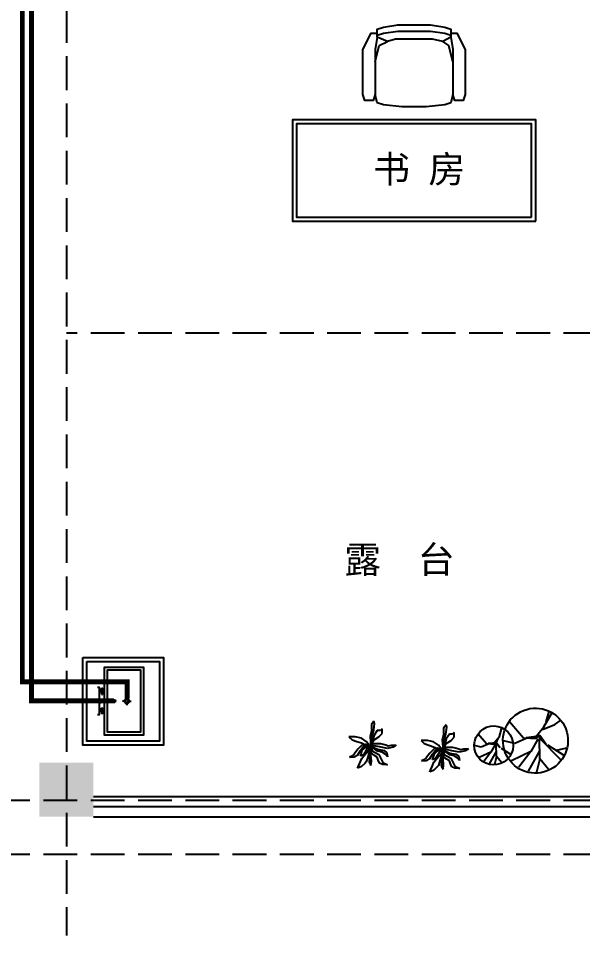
# Model space of a CAD drawing. Header units: millimetres. Extents: x -807114 to -50119, y -468455 to -61603.
# Drawn here: x -242107 to -237929, y -230312 to -223522 of the extents above; entities that cross this region are included whole.
import ezdxf

# ---------------------------------------------------------------- set-up
doc = ezdxf.new("R2010")
doc.units = ezdxf.units.MM
doc.header["$LTSCALE"] = 1000
doc.linetypes.add('DASH', pattern=[0.35, 0.25, -0.1])
for name, color, linetype in [('FF-FIXT', 31, 'Continuous'), ('FF-FURN', 51, 'Continuous'), ('KL截面', 30, 'Continuous'), ('PIPE-污水', 2, 'DASH'), ('PIPE-给水', 3, 'Continuous'), ('wipess', 5, 'Continuous'), ('建-轴', 1, 'Continuous')]:
    doc.layers.add(name, color=color, linetype=linetype)
doc.styles.add('D', font='simhei.ttf', dxfattribs={"width": 0.75, "height": 7})

# ---------------------------------------------------------------- blocks, each defined once
blk = doc.blocks.new('做成ACAD TuKuai0291')
blk.add_wipeout([(-457.2, 228.6), (-457.2, 266.7), (-355.6, 317.5), (-76.2, 317.5), (-38.1, 304.8), (-38.1, 254), (-76.2, 241.3), (-25.4, 228.6), (-12.7, 190.5), (0, 76.2), (0, -76.2), (-12.7, -190.5), (-25.4, -228.6), (-76.2, -241.3), (-38.1, -254), (-38.1, -304.8), (-76.2, -317.5), (-355.6, -317.5), (-457.2, -266.7), (-457.2, -228.6), (-482.6, -228.6), (-495.3, -190.5), (-508, -101.6), (-508, 101.6), (-495.3, 190.5), (-482.6, 228.6)]).dxf.layer = 'wipess'
at = {"color": 57, "linetype": 'Continuous'}
for p, q in [((-444.5, 228.6), (-457.2, 190.5)), ((-457.2, 190.5), (-469.9, 101.6)), ((-469.9, 101.6), (-469.9, -101.6)), ((-469.9, -101.6), (-457.2, -190.5)), ((-457.2, -190.5), (-444.5, -228.6))]:
    blk.add_line(p, q, dxfattribs=at)
at = {"linetype": 'Continuous'}
for p, q in [((-431.8, 228.6), (-457.2, 228.6)), ((-431.8, 228.6), (-355.6, 241.3)), ((-406.4, 165.1), (-431.8, 228.6)), ((-279.4, 241.3), (-381, 215.9)), ((-355.6, 241.3), (-76.2, 241.3)), ((-381, 215.9), (-406.4, 165.1)), ((-419.1, 114.3), (-406.4, 165.1)), ((-419.1, -114.3), (-419.1, 114.3)), ((-406.4, -177.8), (-419.1, -114.3)), ((-431.8, -228.6), (-406.4, -177.8)), ((-381, -215.9), (-406.4, -177.8)), ((-279.4, -241.3), (-381, -215.9)), ((-457.2, -228.6), (-431.8, -228.6)), ((-431.8, -228.6), (-355.6, -241.3)), ((-355.6, -241.3), (-76.2, -241.3))]:
    blk.add_line(p, q, dxfattribs=at)
blk.add_lwpolyline([(-457.2, 228.6), (-482.6, 228.6), (-495.3, 190.5), (-508, 101.6), (-508, -101.6), (-495.3, -190.5), (-482.6, -228.6), (-457.2, -228.6), (-457.2, -266.7), (-355.6, -317.5), (-76.2, -317.5), (-38.1, -304.8), (-38.1, -254), (-76.2, -241.3), (-25.4, -228.6), (-12.7, -190.5), (0, -76.2), (0, 76.2), (-12.7, 190.5), (-25.4, 228.6), (-76.2, 241.3), (-38.1, 254), (-38.1, 304.8), (-76.2, 317.5), (-355.6, 317.5), (-457.2, 266.7), (-457.2, 228.6), (-482.6, 228.6)], dxfattribs=at)
blk = doc.blocks.new('A$C3D827DD5')
at = {"color": 3, "linetype": 'Continuous'}
for p, q in [((315.1, 288.9), (368.4, 439.7)), ((476.4, 366.7), (436, 418.3)), ((585.4, 348.6), (617.4, 439.1)), ((144.4, 312.8), (49.5, 388.8)), ((115, 342.5), (66, 405.2)), ((536.1, 333.1), (476.4, 366.7)), ((492.8, 357), (520.1, 330.6)), ((520.1, 330.6), (574.4, 344.8)), ((528.1, 323.3), (585.4, 348.6)), ((540, 337), (573.6, 346.7)), ((575.5, 342.8), (630.7, 340.5)), ((630.7, 340.5), (672.2, 369.8)), ((62.2, 300.1), (13, 313.5)), ((160.8, 299.6), (62.2, 300.1)), ((232.8, 263.1), (144.4, 312.8)), ((206.2, 258.9), (296.8, 282.6)), ((219.6, 246.7), (315.1, 288.9)), ((239.4, 269.6), (295.4, 285.7)), ((298.6, 279.2), (390.6, 275.4)), ((390.6, 275.4), (459.8, 324.3)), ((496.4, 282.1), (446.8, 213.4)), ((502.3, 286), (514.4, 333.2)), ((502.5, 285.5), (520.1, 330.6)), ((514.4, 333.2), (540, 337)), ((551.3, 236.5), (520.2, 321.4)), ((528.1, 321.3), (577.2, 281.7)), ((577.2, 281.7), (671.8, 275.3)), ((577.2, 281.7), (651.8, 236)), ((206.5, 250.1), (116.7, 40.4)), ((176.6, 184.6), (196.7, 263.3)), ((176.9, 183.8), (206.2, 258.9)), ((196.7, 263.3), (239.4, 269.6)), ((258.3, 102), (206.5, 243.5)), ((219.6, 243.4), (301.4, 177.3)), ((531.3, 177.5), (551.3, 236.5)), ((539.7, 270), (620.1, 204.6)), ((551.3, 236.5), (586.6, 187)), ((166.7, 178), (84, 63.5)), ((238.9, 158), (373, 48.9)), ((301.4, 177.3), (425.8, 101.2)), ((301.4, 177.3), (459, 166.7)), ((120.4, 119.2), (41.5, 106.4)), ((224.9, 3.7), (258.3, 102)), ((258.3, 102), (317, 19.6))]:
    blk.add_line(p, q, dxfattribs=at)
at = {"color": 3, "linetype": 'Continuous', "extrusion": (0, 0, -1)}
for centre, major_axis, start_param, end_param in [((239.4, 240.3), (0.1, 240.5), 1.570477, 7.853662), ((540, 319.4), (1.7, 144.3), 1.558844, 7.842029)]:
    blk.add_ellipse(centre, major_axis=major_axis, ratio=1, start_param=start_param, end_param=end_param, dxfattribs=at)
blk = doc.blocks.new('A$C2FE66D7B')
at = {"color": 3}
for p, q in [((169.6, 350.4), (154.6, 327.4)), ((169.6, 315.9), (169.6, 350.4)), ((24.7, 286), (26.8, 249.2)), ((42.9, 250.4), (24.7, 286)), ((84.8, 284.8), (100.9, 272.2)), ((113.8, 280.3), (84.8, 284.8)), ((100.9, 272.2), (119.1, 245.7)), ((132, 260.7), (113.8, 280.3)), ((154.6, 327.4), (144.9, 284.8)), ((144.9, 284.8), (156.7, 227.3)), ((166.4, 291.7), (169.6, 315.9)), ((172.8, 272.2), (166.4, 291.7)), ((183.5, 233.1), (172.8, 272.2)), ((26.8, 249.2), (37.6, 227.3)), ((37.6, 227.3), (59, 217)), ((102, 221.6), (42.9, 250.4)), ((59, 217), (81.6, 210.1)), ((81.6, 210.1), (94.4, 189.4)), ((128.8, 172.1), (102, 221.6)), ((119.1, 245.7), (126.6, 212.4)), ((126.6, 212.4), (163.1, 163.4)), ((139.5, 212.4), (132, 260.7)), ((163.1, 163.4), (139.5, 212.4)), ((156.7, 227.3), (165.3, 185.9)), ((183.5, 187.1), (183.5, 233.1)), ((209.8, 186.7), (233.1, 221.7)), ((233.1, 221.7), (256.4, 245)), ((279.8, 210), (244.8, 186.7)), ((256.4, 245), (291.4, 245)), ((291.4, 245), (279.8, 233.4)), ((279.8, 233.4), (279.8, 210)), ((19.3, 162.9), (51.5, 166.4)), ((45.1, 149.2), (19.3, 162.9)), ((96.6, 153.7), (45.1, 149.2)), ((81.4, 140), (46.4, 128.3)), ((51.5, 166.4), (95.5, 162.9)), ((163.1, 163.4), (81.4, 140)), ((90.2, 110), (129.9, 145.7)), ((94.4, 189.4), (110.6, 167.6)), ((95.5, 162.9), (163.1, 163.4)), ((163.1, 163.4), (96.6, 153.7)), ((110.6, 167.6), (163.1, 163.4)), ((163.1, 163.4), (128.8, 172.1)), ((129.9, 145.7), (163.1, 163.4)), ((154.6, 143.4), (137.4, 130.7)), ((163.1, 163.4), (154.6, 143.4)), ((157.8, 127.3), (163.1, 163.4)), ((163.1, 163.4), (183.5, 187.1)), ((244.8, 186.7), (163.1, 163.4)), ((163.1, 163.4), (209.8, 186.7)), ((165.3, 185.9), (163.1, 163.4)), ((163.1, 163.4), (232.9, 168.7)), ((235.1, 157.2), (163.1, 163.4)), ((163.1, 163.4), (175, 122.7)), ((166.4, 154.9), (198.1, 128.3)), ((169.6, 126.1), (166.4, 154.9)), ((232.9, 168.7), (280.1, 183.7)), ((276.9, 166.4), (235.1, 157.2)), ((324.1, 166.4), (276.9, 166.4)), ((280.1, 183.7), (330.6, 190.5)), ((348.8, 184.8), (324.1, 166.4)), ((330.6, 190.5), (348.8, 184.8)), ((11.4, 93.3), (0, 64)), ((9.7, 67.5), (32.2, 79)), ((34.7, 116.7), (11.4, 93.3)), ((32.2, 79), (71.9, 95.1)), ((46.4, 128.3), (34.7, 116.7)), ((71.9, 95.1), (90.2, 110)), ((98.7, 107.7), (89.1, 85.9)), ((89.1, 85.9), (104.1, 90.5)), ((137.4, 130.7), (98.7, 107.7)), ((98.7, 65.2), (130.9, 85.9)), ((104.1, 90.5), (134.2, 98.5)), ((130.9, 85.9), (152.4, 100.9)), ((134.2, 98.5), (146, 112.3)), ((169.6, 96.2), (139.5, 65.2)), ((146, 112.3), (157.8, 127.3)), ((152.4, 100.9), (169.6, 126.1)), ((175, 122.7), (169.6, 96.2)), ((186.4, 93.3), (174.8, 116.7)), ((198.1, 58.3), (186.4, 93.3)), ((198.1, 128.3), (221.4, 93.3)), ((221.4, 93.3), (233.1, 46.7)), ((0, 64), (9.7, 67.5)), ((82.6, 4.2), (83.7, 38.7)), ((89.1, 20.3), (82.6, 4.2)), ((83.7, 38.7), (98.7, 65.2)), ((104.1, 38.7), (89.1, 20.3)), ((139.5, 65.2), (104.1, 38.7)), ((209.8, 23.3), (198.1, 58.3)), ((233.1, 0), (209.8, 23.3)), ((233.1, 46.7), (233.1, 0))]:
    blk.add_line(p, q, dxfattribs=at)
blk = doc.blocks.new('A$C1C081837')
at = {"color": 35}
for p, q in [((-26.9, 115), (-26.9, 141.8)), ((-26.9, 141.8), (-16.9, 141.8)), ((-26.9, 115), (-26.9, 78.2)), ((-16.9, 115), (-16.9, 141.8)), ((-16.9, 115), (0.7, 115)), ((-16.9, 105), (0.7, 105)), ((-16.9, 105), (-16.9, 78.2)), ((-279.8, 9.8), (-319.5, 9.7)), ((-274.8, 14.9), (-274.9, 52)), ((-274.8, 4.8), (-274.6, -32.3)), ((-269.7, 9.9), (-230, 10)), ((-132.3, 20), (-152.3, 20)), ((-132.3, 22.5), (-146.2, 22.5)), ((-132.3, -2.5), (-132.3, 22.5)), ((-131.3, 21.5), (-132.3, 21.5)), ((0, 22.5), (-131.3, 22.5)), ((-131.3, -2.5), (-131.3, 22.5)), ((0, 20), (-131.3, 20)), ((0, 0), (-131.3, 0)), ((-16.9, 78.2), (-26.9, 78.2)), ((0, 35), (0, -14.9)), ((0, 35), (4.7, 35)), ((4.7, 35), (4.7, -14.9)), ((-132.3, 0), (-152.3, 0)), ((-132.3, -2.5), (-146.2, -2.5)), ((-131.3, -1.5), (-132.3, -1.5)), ((0, -2.5), (-131.3, -2.5)), ((-26.9, -95), (-26.9, -58.2)), ((-16.9, -58.2), (-26.9, -58.2)), ((-16.9, -85), (-16.9, -58.2)), ((-16.9, -85), (0.7, -85)), ((0, -14.9), (4.7, -14.9)), ((-26.9, -95), (-26.9, -121.8)), ((-26.9, -121.8), (-16.9, -121.8)), ((-16.9, -95), (0.7, -95)), ((-16.9, -95), (-16.9, -121.8))]:
    blk.add_line(p, q, dxfattribs=at)
blk.add_lwpolyline([(-46.9, 22.5), (-46.9, 359.7), (-446.9, 359.7), (-446.9, -340.3), (-46.9, -340.3), (-46.9, -2.5)])
for points in [[(-76.9, 22.5), (-76.9, 329.7), (-416.9, 329.7), (-416.9, -310.3), (-76.9, -310.3), (-76.9, -2.5)], [(4.7, 105), (4.7, 134.9), (0.7, 134.9), (0.7, 115)], [(4.7, 105), (4.7, 105), (4.7, 85.1), (0.7, 85.1), (0.7, 115)], [(24.5, -129.9), (4.7, -129.9), (4.7, 150.1), (24.5, 150.1)], [(4.8, -85), (4.8, -85), (4.8, -65.1), (0.7, -65.1), (0.7, -95)], [(4.8, -85), (4.8, -114.9), (0.7, -114.9), (0.7, -95)]]:
    blk.add_lwpolyline(points, dxfattribs=at)
at = {"color": 35, "const_width": 0.84}
blk.add_lwpolyline([(-275.2, 9.7, 1), (-274.3, 9.7, 1)], format="xyb", close=True, dxfattribs=at)
at = {"color": 35}
blk.add_circle((-274.8, 9.8), 25.2, dxfattribs=at)
blk.add_arc((-146.2, 10), 12.5, 90.00216, 270.00216, dxfattribs=at)

msp = doc.modelspace()

# ---------------------------------------------------------------- hatches: boundary and pattern name
h = msp.add_hatch(color=251)
h.dxf.hatch_style = 1
h.paths.add_polyline_path([(-241950.6, -229032.3), (-241950.6, -229432.3), (-241550.6, -229432.3), (-241550.6, -229032.3)])

# ---------------------------------------------------------------- linework, layer by layer
at = {"layer": 'FF-FIXT', "ltscale": 3}
for points in [[(-238277.1, -225022.3), (-238277.1, -224272.8), (-240076.6, -224272.8), (-240076.6, -225022.3)], [(-241630.6, -228253.3), (-241031.1, -228253.3), (-241031.1, -228903.3), (-241630.6, -228903.3)]]:
    msp.add_lwpolyline(points, close=True, dxfattribs=at)
at = {"layer": 'FF-FIXT', "color": 252, "ltscale": 3}
msp.add_lwpolyline([(-238307.1, -224992.3), (-238307.1, -224302.8), (-240046.6, -224302.8), (-240046.6, -224992.3)], close=True, dxfattribs=at)
at = {"layer": 'FF-FIXT', "ltscale": 3}
for points in [[(-241550.6, -229432.3), (-236750.6, -229432.3), (-236750.6, -225972.3)], [(-241550.6, -229357.3), (-236825.6, -229357.3), (-236825.6, -225972.3)], [(-241550.6, -229282.3), (-236900.6, -229282.3), (-236900.6, -225972.3)]]:
    msp.add_lwpolyline(points, dxfattribs=at)
at = {"layer": 'FF-FIXT', "color": 251, "ltscale": 3}
msp.add_lwpolyline([(-241600.6, -228283.3), (-241061.1, -228283.3), (-241061.1, -228873.3), (-241600.6, -228873.3)], close=True, dxfattribs=at)
at = {"layer": 'PIPE-污水', "const_width": 36}
msp.add_lwpolyline([(-241301.8, -228557.7), (-241301.8, -228433.5), (-242077.8, -228433.5), (-242077.8, -220145.8)], dxfattribs=at)
at = {"layer": 'PIPE-给水', "const_width": 36}
msp.add_lwpolyline([(-239723.4, -220402.8), (-242009.8, -220402.8), (-242009.8, -228573.3), (-241398.6, -228573.3)], dxfattribs=at)
at = {"layer": '建-轴', "linetype": 'DASH'}
for p, q in [((-241750.6, -215752.3), (-241750.6, -230312.3)), ((-236070.6, -225852.3), (-241750.6, -225852.3)), ((-236070.6, -229312.3), (-250430.6, -229312.3)), ((-236070.6, -229712.3), (-250430.6, -229712.3))]:
    msp.add_line(p, q, dxfattribs=at)

# ---------------------------------------------------------------- block references
at = {"xscale": -1}
for name, p, rotation in [('A$C3D827DD5', (-237968.6, -229005.7), 21.29229163060977), ('A$C2FE66D7B', (-239659.6, -229072.4), 269.9999999999999), ('A$C2FE66D7B', (-239125.6, -229099.9), 269.9999999999999)]:
    msp.add_blockref(name, p, dxfattribs=dict(at, rotation=rotation))
at = {"layer": 'FF-FIXT', "ltscale": 3, "xscale": -0.7200000000000001, "yscale": 0.7200000000000001, "zscale": 0.7200000000000001}
msp.add_blockref('A$C1C081837', (-241502, -228582.8), dxfattribs=at)
at = {"layer": 'FF-FURN', "linetype": 'Continuous', "xscale": -1.1918016, "yscale": 1.1918016, "zscale": 1.1918016, "rotation": 89.99999999999966}
msp.add_blockref('做成ACAD TuKuai0291', (-239177.5, -224176.2), dxfattribs=at)

# ---------------------------------------------------------------- texts
at = {"layer": 'KL截面', "linetype": 'ByBlock', "style": 'D'}
for s, p in [('书 房', (-239480.1, -224738)), ('露  台', (-239694.6, -227627.5))]:
    msp.add_text(s, height=200, dxfattribs=at).set_placement(p)

doc.saveas('drawing.dxf')
